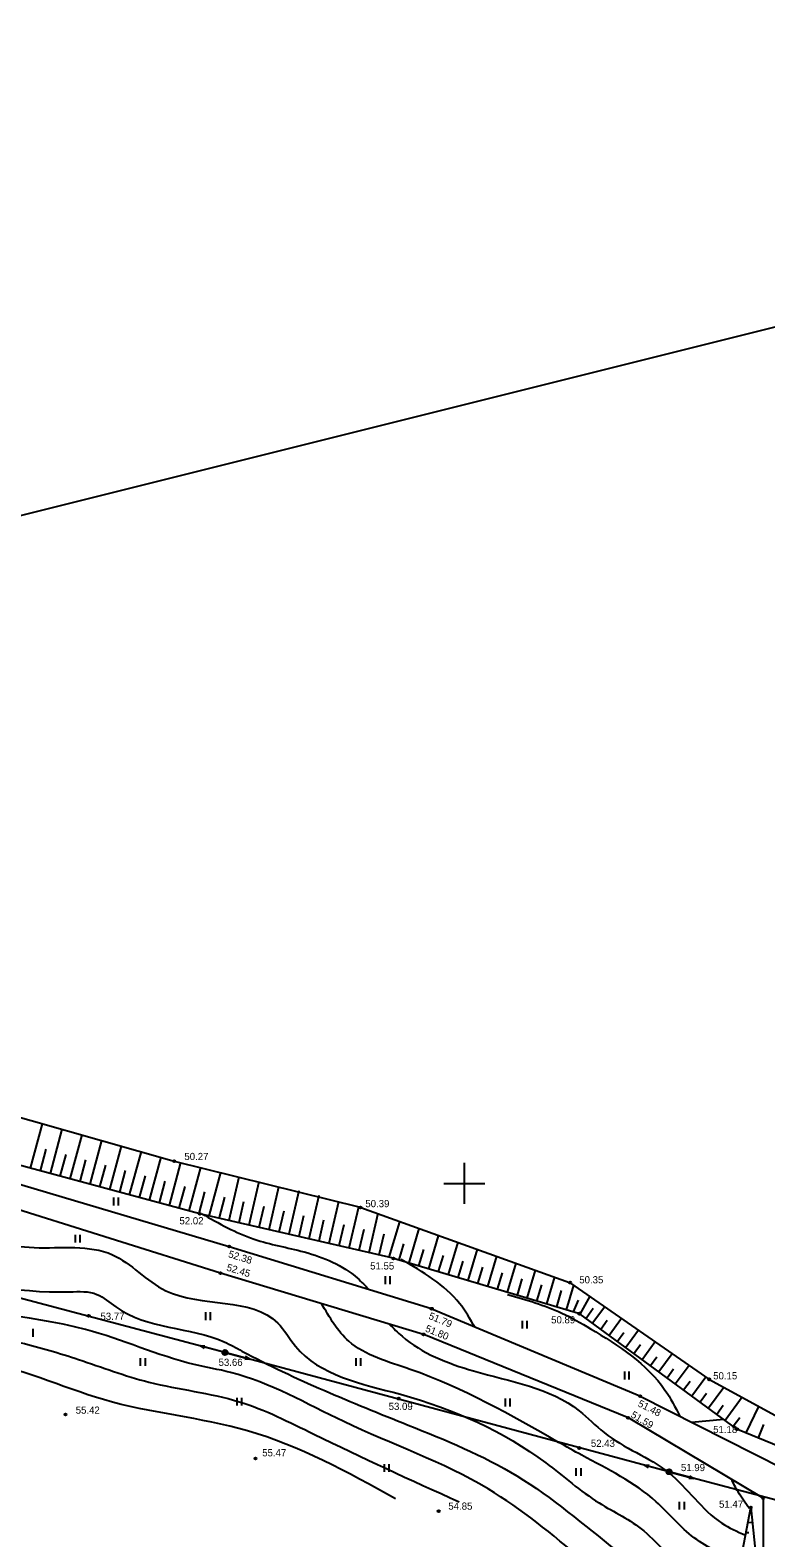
# Model space of a CAD drawing. Extents: x 640903 to 641355, y 6457484 to 6458007.
# Drawn here: x 641157.7 to 641229.4, y 6457565.5 to 6457712.3 of the extents above; entities that cross this region are included whole.
import ezdxf

# ---------------------------------------------------------------- set-up
doc = ezdxf.new("R2010")
doc.units = 0
for name, color, linetype in [('HALJASTUS', 7, 'Continuous'), ('HORISONTAAL', 7, 'Continuous'), ('KORGUS', 7, 'Continuous'), ('MOOTKORG_MUU', 7, 'Continuous'), ('MPOHULIIN', 7, 'Continuous'), ('PIIR', 7, 'Continuous'), ('POST', 7, 'Continuous'), ('RELJEEF', 7, 'Continuous'), ('TEE', 7, 'Continuous'), ('VORK', 7, 'Continuous')]:
    doc.layers.add(name, color=color, linetype=linetype)

msp = doc.modelspace()

# ---------------------------------------------------------------- linework, layer by layer
at = {"layer": 'HALJASTUS'}
for p, q in [((641165.84, 6457598.61), (641165.84, 6457597.85)), ((641166.29, 6457598.61), (641166.29, 6457597.85)), ((641162.12, 6457595), (641162.12, 6457594.24)), ((641162.58, 6457595), (641162.58, 6457594.24)), ((641192.3, 6457590.95), (641192.3, 6457590.19)), ((641192.75, 6457590.95), (641192.75, 6457590.19)), ((641174.8, 6457587.46), (641174.8, 6457586.69)), ((641175.26, 6457587.46), (641175.26, 6457586.69)), ((641157.99, 6457585.82), (641157.99, 6457585.05)), ((641205.64, 6457586.61), (641205.64, 6457585.85)), ((641206.09, 6457586.61), (641206.09, 6457585.85)), ((641168.46, 6457582.97), (641168.46, 6457582.21)), ((641168.92, 6457582.97), (641168.92, 6457582.21)), ((641189.46, 6457582.97), (641189.46, 6457582.21)), ((641189.91, 6457582.97), (641189.91, 6457582.21)), ((641215.59, 6457581.66), (641215.59, 6457580.9)), ((641216.04, 6457581.66), (641216.04, 6457580.9)), ((641177.85, 6457579.11), (641177.85, 6457578.35)), ((641178.31, 6457579.11), (641178.31, 6457578.35)), ((641204, 6457579.04), (641204, 6457578.28)), ((641204.45, 6457579.04), (641204.45, 6457578.28)), ((641192.21, 6457572.65), (641192.21, 6457571.89)), ((641192.66, 6457572.65), (641192.66, 6457571.89)), ((641210.88, 6457572.26), (641210.88, 6457571.5)), ((641211.34, 6457572.26), (641211.34, 6457571.5)), ((641220.94, 6457568.98), (641220.94, 6457568.22)), ((641221.4, 6457568.98), (641221.4, 6457568.22))]:
    msp.add_line(p, q, dxfattribs=at)
at = {"layer": 'HORISONTAAL'}
msp.add_line((641222.12, 6457576.74), (641225.26, 6457577.02), dxfattribs=at)
for points in [[(641125.19, 6457611.26), (641127.1, 6457610.24), (641130.97, 6457607.55), (641134.85, 6457604.93), (641136.84, 6457604.66), (641141.74, 6457602.81), (641144.52, 6457599.58), (641150.78, 6457595.39), (641158.13, 6457593.75), (641165.74, 6457593.05), (641170.94, 6457589.54), (641181.84, 6457586.39), (641183.56, 6457584.15), (641193.78, 6457579.45), (641207.95, 6457572.77), (641213.13, 6457568.87), (641217.48, 6457566.15), (641219.7, 6457564.05), (641226.4, 6457560.62)], [(641122.32, 6457607.92), (641125.56, 6457606.28), (641131.48, 6457602.78), (641140.64, 6457599.16), (641145.29, 6457593.74), (641146.81, 6457592.73), (641161.57, 6457589.44), (641164.24, 6457589.19), (641166.07, 6457587.96), (641176.64, 6457584.55), (641178.36, 6457583.67), (641194.53, 6457576.46), (641205.13, 6457571.5), (641214.82, 6457564.23), (641217.01, 6457562.62), (641222.56, 6457559.78)], [(641211.56, 6457563.3), (641202.32, 6457570.24), (641188.28, 6457576.79), (641177.25, 6457581.58), (641173.7, 6457582.36), (641163.12, 6457585.77), (641145.91, 6457589.85), (641143.49, 6457591.44), (641139.54, 6457595.5), (641137.53, 6457596.26), (641124.33, 6457601.89), (641119.53, 6457604.4)], [(641117.26, 6457601.07), (641135.42, 6457593.29), (641140.6, 6457590.71), (641145.25, 6457588), (641156.81, 6457584.48), (641162.44, 6457582.85), (641169.29, 6457580.64), (641178.08, 6457578.73), (641185.36, 6457575.57), (641199.51, 6457568.97)], [(641193.31, 6457569.28), (641178.9, 6457575.89), (641164.89, 6457578.93), (641152.27, 6457582.68), (641146.97, 6457583.9), (641145.07, 6457585.69), (641141.77, 6457587.62), (641130.94, 6457591.14), (641127.77, 6457592.75), (641116.16, 6457597.67), (641115.86, 6457597.81)], [(641174.45, 6457597.04), (641179.53, 6457594.57), (641184.41, 6457593.32), (641189.62, 6457590.75), (641190.71, 6457589.66)], [(641201.05, 6457585.95), (641199.55, 6457588.3), (641193.86, 6457592.59)], [(641204.22, 6457589.18), (641209.49, 6457587.37), (641212.29, 6457585.84), (641219.54, 6457579.87), (641221, 6457577.32)], [(641226.89, 6457563.17), (641222.38, 6457565.48), (641218.69, 6457568.99), (641211.44, 6457573.52), (641209.19, 6457574.77), (641194.73, 6457581.88), (641188.76, 6457584.62), (641186.1, 6457588.3)], [(641192.7, 6457586.28), (641193.95, 6457585.1), (641200.9, 6457581.73), (641211.19, 6457577.85), (641213.61, 6457575.72), (641219.9, 6457571.82), (641225.07, 6457566.91), (641227.38, 6457565.73)], [(641227.76, 6457568.34), (641226.67, 6457569.94), (641225.99, 6457571.2)]]:
    msp.add_spline(points, degree=3, dxfattribs=at)
at = {"layer": 'KORGUS'}
for centre in [(641171.76, 6457602.17), (641189.9, 6457597.66), (641174.26, 6457597.04), (641177.12, 6457593.85), (641176.26, 6457591.26), (641193.1, 6457592.69), (641210.31, 6457590.33), (641163.43, 6457587.1), (641196.83, 6457587.79), (641196.83, 6457587.79), (641211.21, 6457587.31), (641196.04, 6457585.29), (641196.04, 6457585.29), (641176.7, 6457583.52), (641223.85, 6457580.91), (641193.62, 6457579.03), (641217.12, 6457579.28), (641161.18, 6457577.48), (641215.95, 6457577.17), (641226.56, 6457576.05), (641211.18, 6457574.22), (641179.67, 6457573.19), (641219.94, 6457571.91), (641229.11, 6457569.33), (641197.51, 6457568.07), (641227.9, 6457568.42)]:
    msp.add_circle(centre, 0.1, dxfattribs=at)
at = {"layer": 'MPOHULIIN'}
for p, q in [((641176.7, 6457583.52), (641138.95, 6457593.54)), ((641174.28, 6457584.16), (641174.75, 6457584.19)), ((641174.28, 6457584.16), (641174.68, 6457583.9)), ((641176.45, 6457583.58), (641174.28, 6457584.16)), ((641176.7, 6457583.52), (641176.7, 6457583.52)), ((641176.7, 6457583.52), (641176.7, 6457583.52)), ((641219.94, 6457571.91), (641176.7, 6457583.52)), ((641176.94, 6457583.46), (641179.11, 6457582.87)), ((641179.11, 6457582.87), (641178.64, 6457582.85)), ((641179.11, 6457582.87), (641178.71, 6457583.13)), ((641217.52, 6457572.55), (641218, 6457572.58)), ((641217.52, 6457572.55), (641217.92, 6457572.29)), ((641219.69, 6457571.97), (641217.52, 6457572.55)), ((641219.94, 6457571.91), (641219.94, 6457571.91)), ((641219.94, 6457571.91), (641219.94, 6457571.91)), ((641271.7, 6457558.12), (641219.94, 6457571.91)), ((641220.18, 6457571.84), (641222.35, 6457571.26)), ((641222.35, 6457571.26), (641221.88, 6457571.24)), ((641222.35, 6457571.26), (641221.95, 6457571.52))]:
    msp.add_line(p, q, dxfattribs=at)
at = {"layer": 'PIIR'}
msp.add_line((641345.72, 6457712.34), (641113.04, 6457654.07), dxfattribs=at)
at = {"layer": 'POST'}
for centre in [(641176.7, 6457583.52), (641219.94, 6457571.91)]:
    msp.add_circle(centre, 0.25, dxfattribs=at)
at = {"layer": 'RELJEEF'}
for p, q in [((641158.9, 6457605.8), (641157.74, 6457601.47)), ((641160.83, 6457605.28), (641159.67, 6457600.95)), ((641162.75, 6457604.72), (641161.6, 6457600.44)), ((641159.27, 6457603.32), (641158.7, 6457601.21)), ((641164.68, 6457604.18), (641163.53, 6457599.92)), ((641166.6, 6457603.63), (641165.46, 6457599.4)), ((641168.53, 6457603.09), (641167.39, 6457598.88)), ((641161.2, 6457602.8), (641160.63, 6457600.69)), ((641163.13, 6457602.28), (641162.57, 6457600.18)), ((641165.06, 6457601.76), (641164.5, 6457599.66)), ((641170.45, 6457602.54), (641169.33, 6457598.36)), ((641172.38, 6457602.02), (641171.26, 6457597.84)), ((641166.99, 6457601.24), (641166.43, 6457599.14)), ((641168.93, 6457600.73), (641168.36, 6457598.62)), ((641170.86, 6457600.21), (641170.29, 6457598.1)), ((641174.32, 6457601.54), (641173.19, 6457597.32)), ((641176.26, 6457601.05), (641175.12, 6457596.8)), ((641178.05, 6457600.61), (641177.08, 6457596.39)), ((641180, 6457600.16), (641179.02, 6457595.94)), ((641172.79, 6457599.69), (641172.22, 6457597.58)), ((641174.72, 6457599.17), (641174.15, 6457597.06)), ((641181.93, 6457599.64), (641180.97, 6457595.49)), ((641183.9, 6457599.26), (641182.92, 6457595.04)), ((641185.84, 6457598.81), (641184.87, 6457594.59)), ((641176.65, 6457598.65), (641176.09, 6457596.54)), ((641178.52, 6457598.19), (641178.05, 6457596.16)), ((641180.47, 6457597.74), (641180, 6457595.71)), ((641182.42, 6457597.29), (641181.95, 6457595.26)), ((641187.75, 6457598.19), (641186.82, 6457594.14)), ((641189.69, 6457597.68), (641188.77, 6457593.69)), ((641189.92, 6457597.65), (641210.25, 6457590.35)), ((641184.36, 6457596.85), (641183.9, 6457594.81)), ((641186.31, 6457596.4), (641185.85, 6457594.37)), ((641188.26, 6457595.95), (641187.79, 6457593.92)), ((641191.6, 6457597.05), (641190.72, 6457593.24)), ((641193.69, 6457596.24), (641192.67, 6457592.82)), ((641190.21, 6457595.5), (641189.74, 6457593.47)), ((641192.16, 6457595.05), (641191.69, 6457593.02)), ((641195.59, 6457595.61), (641194.59, 6457592.25)), ((641197.47, 6457594.9), (641196.51, 6457591.68)), ((641194.1, 6457594.12), (641193.63, 6457592.54)), ((641196.02, 6457593.55), (641195.55, 6457591.97)), ((641197.94, 6457592.98), (641197.47, 6457591.4)), ((641199.36, 6457594.26), (641198.43, 6457591.11)), ((641201.25, 6457593.58), (641200.34, 6457590.54)), ((641203.13, 6457592.91), (641202.26, 6457589.97)), ((641211.12, 6457587.33), (641193.12, 6457592.69)), ((641199.86, 6457592.41), (641199.38, 6457590.83)), ((641201.77, 6457591.84), (641201.3, 6457590.25)), ((641205.02, 6457592.23), (641204.18, 6457589.4)), ((641206.9, 6457591.55), (641206.09, 6457588.83)), ((641203.69, 6457591.27), (641203.22, 6457589.68)), ((641205.61, 6457590.7), (641205.14, 6457589.11)), ((641207.52, 6457590.13), (641207.05, 6457588.54)), ((641208.79, 6457590.88), (641208.01, 6457588.26)), ((641210.64, 6457590.1), (641209.93, 6457587.69)), ((641210.36, 6457590.29), (641223.82, 6457580.92)), ((641209.44, 6457589.56), (641208.97, 6457587.97)), ((641210.65, 6457587.5), (641211.11, 6457588.62)), ((641211.28, 6457587.26), (641212.25, 6457589.02)), ((641226.51, 6457576.09), (641211.28, 6457587.26)), ((641213.68, 6457587.98), (641212.49, 6457586.37)), ((641213.92, 6457586.63), (641213.3, 6457585.78)), ((641215.32, 6457586.84), (641214.1, 6457585.18)), ((641216.96, 6457585.7), (641215.72, 6457584)), ((641215.54, 6457585.45), (641214.91, 6457584.59)), ((641217.15, 6457584.26), (641216.52, 6457583.41)), ((641218.6, 6457584.56), (641217.33, 6457582.82)), ((641218.76, 6457583.08), (641218.13, 6457582.23)), ((641220.25, 6457583.41), (641218.94, 6457581.63)), ((641220.37, 6457581.9), (641219.75, 6457581.04)), ((641221.89, 6457582.27), (641220.55, 6457580.45)), ((641223.53, 6457581.13), (641222.17, 6457579.27)), ((641221.99, 6457580.71), (641221.36, 6457579.86)), ((641225.28, 6457580.13), (641223.78, 6457578.09)), ((641223.87, 6457580.89), (641232.04, 6457576.43)), ((641223.6, 6457579.53), (641222.97, 6457578.68)), ((641225.21, 6457578.35), (641224.59, 6457577.49)), ((641227.05, 6457579.16), (641225.39, 6457576.9)), ((641227.45, 6457575.71), (641228.67, 6457578.25)), ((641226.82, 6457577.17), (641226.2, 6457576.31)), ((641241.22, 6457570.03), (641226.61, 6457576.03)), ((641229.15, 6457576.51), (641228.61, 6457575.2)), ((641226.03, 6457558.71), (641227.9, 6457568.42)), ((641227.9, 6457568.42), (641228.74, 6457560.38)), ((641228.05, 6457566.94), (641227.62, 6457566.95)), ((641227.71, 6457565.95), (641227.43, 6457565.95))]:
    msp.add_line(p, q, dxfattribs=at)
for points in [[(641150.72, 6457608.13), (641171.76, 6457602.17), (641189.87, 6457597.67)], [(641193.09, 6457592.7), (641174.26, 6457597.04), (641155.6, 6457602.05)], [(641211.87, 6457586.86), (641211.87, 6457586.86), (641212.54, 6457587.85)]]:
    msp.add_lwpolyline(points, dxfattribs=at)
for centre, start, end in [((641189.75, 6457597.18), 70.2459, 76.0281), ((641192.97, 6457592.21), 73.4339, 77.0265), ((641210.08, 6457589.88), 55.1592, 70.2459), ((641210.98, 6457586.85), 53.7365, 73.4339), ((641224.11, 6457581.33), 235.1592, 241.3715), ((641226.8, 6457576.49), 233.7365, 247.6809)]:
    msp.add_arc(centre, 0.5, start, end, dxfattribs=at)
at = {"layer": 'TEE'}
for p, q in [((641196.85, 6457587.78), (641217.1, 6457579.29)), ((641215.91, 6457577.18), (641196.07, 6457585.28)), ((641217.13, 6457579.27), (641231.05, 6457572.21)), ((641229.11, 6457569.33), (641215.98, 6457577.15)), ((641229.11, 6457569.33), (641229.11, 6457556.75))]:
    msp.add_line(p, q, dxfattribs=at)
for points in [[(641155.71, 6457600.23), (641177.12, 6457593.85), (641196.81, 6457587.8)], [(641196.02, 6457585.29), (641176.26, 6457591.26), (641154.75, 6457598.02)]]:
    msp.add_lwpolyline(points, dxfattribs=at)
for centre, start, end in [((641196.66, 6457587.32), 67.2474, 72.9024), ((641195.88, 6457584.81), 67.8123, 73.1894), ((641216.91, 6457578.83), 63.0956, 67.2474), ((641215.73, 6457576.72), 59.2119, 67.8123)]:
    msp.add_arc(centre, 0.5, start, end, dxfattribs=at)
at = {"layer": 'VORK'}
for p, q in [((641200, 6457602), (641200, 6457598)), ((641198, 6457600), (641202, 6457600))]:
    msp.add_line(p, q, dxfattribs=at)

# ---------------------------------------------------------------- texts
at = {"layer": 'KORGUS'}
for s, p in [('50.27', (641172.75, 6457602.27)), ('50.39', (641190.37, 6457597.68)), ('52.02', (641172.27, 6457596.01)), ('51.55', (641190.84, 6457591.61)), ('50.35', (641211.2, 6457590.26)), ('50.89', (641208.46, 6457586.36)), ('50.15', (641224.24, 6457580.91)), ('51.18', (641224.24, 6457575.68))]:
    msp.add_text(s, height=0.7, dxfattribs=at).set_placement(p)
for s, rotation, p in [('52.38', 342.9024, (641176.97, 6457592.82)), ('52.45', 343.1894, (641176.8, 6457591.52)), ('51.79', 337.2474, (641196.47, 6457586.83)), ('51.80', 337.8123, (641196.14, 6457585.6)), ('51.48', 333.0956, (641216.84, 6457578.32)), ('51.59', 329.2119, (641216.15, 6457577.27))]:
    msp.add_text(s, height=0.7, rotation=rotation, dxfattribs=at).set_placement(p)
at = {"layer": 'MOOTKORG_MUU'}
for s, p in [('53.77', (641164.58, 6457586.7)), ('53.66', (641176.08, 6457582.22)), ('55.42', (641162.17, 6457577.56)), ('53.09', (641192.64, 6457577.93)), ('55.47', (641180.33, 6457573.41)), ('52.43', (641212.33, 6457574.33)), ('51.99', (641221.1, 6457571.97)), ('54.85', (641198.45, 6457568.21)), ('51.47', (641224.81, 6457568.4))]:
    msp.add_text(s, height=0.7, dxfattribs=at).set_placement(p)

doc.saveas('drawing.dxf')
